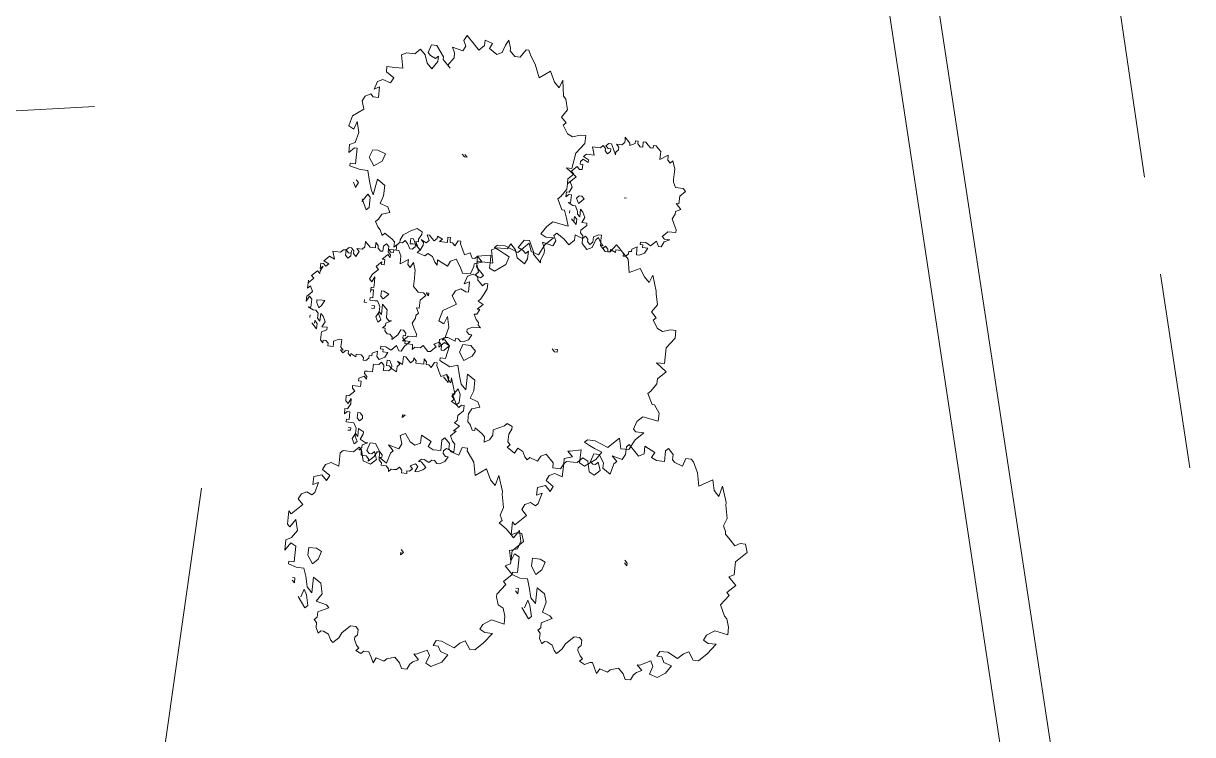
# Model space of a CAD drawing. Header units: metres. Extents: x -977055 to 805873, y -1033982 to 242021.
# Drawn here: x 2703.89 to 2727.54, y 1058.74 to 1073.12 of the extents above; entities that cross this region are included whole.
import ezdxf

# ---------------------------------------------------------------- set-up
doc = ezdxf.new("R2010")
doc.units = ezdxf.units.M
for name, color, linetype in [('PDF_acera', 7, 'Continuous'), ('PDF_linea de centro', 7, 'Continuous'), ('PDF_PLANTAS', 7, 'Continuous')]:
    doc.layers.add(name, color=color, linetype=linetype)

# ---------------------------------------------------------------- blocks, each defined once
blk = doc.blocks.new('CALLE')
at = {"layer": 'PDF_acera', "lineweight": 9}
for points in [[(35.646912, -218.961792), (29.00016, -177.853536), (-1.608768, -95.552352), (-8.763552, -56.0952), (-56.814912, -55.206144), (-58.084992, -53.851392), (-56.222208, 0.592704)], [(-63.758016, -221.163264), (-63.71568, -219.469824), (-62.360928, -218.199744), (29.719872, -221.332608)], [(-61.683552, -257.910912), (38.822112, -231.450912)], [(-61.429536, -258.757632), (39.033792, -232.21296)]]:
    blk.add_lwpolyline(points, dxfattribs=at)
at = {"layer": 'PDF_linea de centro', "lineweight": 9}
for points in [[(42.97104, -235.134144), (42.420672, -234.9648), (41.531616, -234.837792), (40.64256, -234.837792), (39.753504, -235.007136), (36.324288, -235.896192)], [(31.752, -237.123936), (34.800192, -236.319552)]]:
    blk.add_lwpolyline(points, dxfattribs=at)
at = {"layer": 'PDF_PLANTAS', "lineweight": 9}
for points in [[(33.911136, -223.915104), (33.953472, -223.872768), (33.911136, -223.830432), (33.826464, -223.830432), (33.826464, -223.788096), (33.8688, -223.74576), (33.911136, -223.74576), (33.953472, -223.703424), (33.8688, -223.703424), (33.8688, -223.618752), (33.953472, -223.53408), (33.911136, -223.53408), (33.8688, -223.53408), (33.826464, -223.491744), (33.826464, -223.407072), (33.784128, -223.449408), (33.699456, -223.407072), (33.741792, -223.364736), (33.784128, -223.364736), (33.826464, -223.3224), (33.826464, -223.280064), (33.784128, -223.237728), (33.741792, -223.280064), (33.741792, -223.3224), (33.784128, -223.3224), (33.699456, -223.3224), (33.65712, -223.280064), (33.699456, -223.237728), (33.784128, -223.237728), (33.784128, -223.195392), (33.741792, -223.153056), (33.741792, -223.068384), (33.741792, -223.026048), (33.614784, -223.068384), (33.65712, -222.983712), (33.614784, -222.941376), (33.572448, -222.89904), (33.530112, -222.983712), (33.487776, -222.941376), (33.530112, -222.89904), (33.530112, -222.856704), (33.44544, -222.856704), (33.487776, -222.89904), (33.403104, -222.856704), (33.360768, -222.856704), (33.403104, -222.814368), (33.360768, -222.772032), (33.318432, -222.729696), (33.276096, -222.772032), (33.191424, -222.68736), (33.23376, -222.68736), (33.106752, -222.68736), (33.149088, -222.729696), (33.064416, -222.772032), (33.02208, -222.729696), (32.979744, -222.68736), (32.895072, -222.68736), (32.979744, -222.729696), (32.937408, -222.772032), (32.8104, -222.772032), (32.8104, -222.729696), (32.768064, -222.814368), (32.768064, -222.856704), (32.725728, -222.89904), (32.641056, -222.89904), (32.59872, -222.941376), (32.725728, -222.941376), (32.683392, -222.983712), (32.59872, -223.026048), (32.514048, -222.983712), (32.514048, -223.068384), (32.471712, -223.068384), (32.429376, -222.983712), (32.38704, -222.983712), (32.344704, -222.983712), (32.302368, -222.983712), (32.260032, -223.026048), (32.302368, -223.026048), (32.302368, -223.068384), (32.260032, -223.11072), (32.217696, -223.11072), (32.217696, -223.153056), (32.217696, -223.195392), (32.260032, -223.195392), (32.302368, -223.195392), (32.344704, -223.280064), (32.344704, -223.3224), (32.302368, -223.3224), (32.260032, -223.3224), (32.217696, -223.3224), (32.17536, -223.364736), (32.17536, -223.3224), (32.133024, -223.364736), (32.17536, -223.407072), (32.17536, -223.449408), (32.133024, -223.449408), (32.090688, -223.491744), (32.133024, -223.491744), (32.090688, -223.576416), (32.133024, -223.576416), (32.133024, -223.661088), (32.090688, -223.703424), (32.048352, -223.703424), (32.048352, -223.74576), (32.090688, -223.788096), (32.133024, -223.788096), (32.133024, -223.830432), (32.17536, -223.830432), (32.217696, -223.915104), (32.17536, -223.915104), (32.133024, -223.915104), (32.090688, -223.95744), (32.133024, -224.042112), (32.217696, -224.084448), (32.217696, -223.999776), (32.260032, -223.999776), (32.260032, -223.95744), (32.302368, -223.95744), (32.302368, -224.042112), (32.260032, -224.126784), (32.302368, -224.16912), (32.344704, -224.211456), (32.260032, -224.253792), (32.260032, -224.296128), (32.344704, -224.338464), (32.429376, -224.423136), (32.429376, -224.338464), (32.429376, -224.296128), (32.471712, -224.338464), (32.514048, -224.3808), (32.514048, -224.507808), (32.556384, -224.507808), (32.641056, -224.465472), (32.725728, -224.423136), (32.8104, -224.465472), (32.852736, -224.465472), (32.895072, -224.507808), (32.979744, -224.465472), (32.979744, -224.507808), (33.106752, -224.507808), (33.191424, -224.59248), (33.23376, -224.550144), (33.23376, -224.507808), (33.23376, -224.465472), (33.276096, -224.423136), (33.318432, -224.3808), (33.360768, -224.3808), (33.44544, -224.3808), (33.530112, -224.3808), (33.572448, -224.3808), (33.699456, -224.338464), (33.614784, -224.296128), (33.65712, -224.253792), (33.741792, -224.253792), (33.65712, -224.126784), (33.784128, -224.126784), (33.8688, -224.084448), (33.8688, -224.042112), (33.8688, -223.999776), (33.826464, -223.999776), (33.826464, -223.95744), (33.8688, -223.915104)], [(30.862944, -225.22752), (30.947616, -225.142848), (30.90528, -225.100512), (30.735936, -225.100512), (30.735936, -224.973504), (30.778272, -224.888832), (30.862944, -224.931168), (30.947616, -224.761824), (30.820608, -224.761824), (30.778272, -224.677152), (30.820608, -224.59248), (30.947616, -224.507808), (30.90528, -224.423136), (30.778272, -224.465472), (30.6936, -224.423136), (30.735936, -224.253792), (30.651264, -224.338464), (30.608928, -224.296128), (30.439584, -224.253792), (30.524256, -224.126784), (30.608928, -224.126784), (30.735936, -224.042112), (30.735936, -223.95744), (30.608928, -223.915104), (30.566592, -223.95744), (30.566592, -223.999776), (30.608928, -224.042112), (30.48192, -224.084448), (30.397248, -223.999776), (30.439584, -223.872768), (30.608928, -223.830432), (30.651264, -223.788096), (30.566592, -223.703424), (30.566592, -223.53408), (30.524256, -223.491744), (30.312576, -223.491744), (30.354912, -223.364736), (30.312576, -223.280064), (30.227904, -223.237728), (30.143232, -223.364736), (30.05856, -223.3224), (30.143232, -223.237728), (30.100896, -223.11072), (29.973888, -223.11072), (30.016224, -223.195392), (29.84688, -223.153056), (29.804544, -223.11072), (29.84688, -223.026048), (29.804544, -222.941376), (29.719872, -222.89904), (29.6352, -222.983712), (29.465856, -222.814368), (29.508192, -222.772032), (29.296512, -222.772032), (29.254176, -222.814368), (29.381184, -222.89904), (29.21184, -222.941376), (29.084832, -222.856704), (29.042496, -222.772032), (28.873152, -222.772032), (29.00016, -222.856704), (28.957824, -222.941376), (28.703808, -222.941376), (28.703808, -222.856704), (28.661472, -222.856704), (28.619136, -222.983712), (28.619136, -223.11072), (28.492128, -223.153056), (28.322784, -223.195392), (28.238112, -223.280064), (28.492128, -223.280064), (28.407456, -223.407072), (28.238112, -223.449408), (28.111104, -223.364736), (28.068768, -223.53408), (28.026432, -223.576416), (27.94176, -223.407072), (27.857088, -223.407072), (27.814752, -223.364736), (27.772416, -223.407072), (27.687744, -223.407072), (27.603072, -223.449408), (27.645408, -223.491744), (27.645408, -223.53408), (27.603072, -223.618752), (27.5184, -223.661088), (27.476064, -223.703424), (27.5184, -223.74576), (27.560736, -223.788096), (27.645408, -223.830432), (27.772416, -223.95744), (27.772416, -224.042112), (27.73008, -224.084448), (27.687744, -224.084448), (27.645408, -224.084448), (27.603072, -224.042112), (27.560736, -224.042112), (27.476064, -224.084448), (27.433728, -224.126784), (27.391392, -224.084448), (27.349056, -224.16912), (27.391392, -224.211456), (27.391392, -224.296128), (27.30672, -224.338464), (27.222048, -224.3808), (27.30672, -224.423136), (27.264384, -224.550144), (27.30672, -224.59248), (27.349056, -224.719488), (27.264384, -224.80416), (27.179712, -224.846496), (27.179712, -224.931168), (27.264384, -224.973504), (27.30672, -225.01584), (27.349056, -225.100512), (27.433728, -225.01584), (27.433728, -225.058176), (27.5184, -225.22752), (27.433728, -225.269856), (27.30672, -225.22752), (27.264384, -225.312192), (27.349056, -225.481536), (27.476064, -225.566208), (27.5184, -225.4392), (27.603072, -225.396864), (27.603072, -225.312192), (27.687744, -225.354528), (27.687744, -225.4392), (27.603072, -225.65088), (27.687744, -225.735552), (27.73008, -225.820224), (27.603072, -225.904896), (27.603072, -225.989568), (27.73008, -226.116576), (27.899424, -226.243584), (27.899424, -226.116576), (27.94176, -226.031904), (28.026432, -226.07424), (28.111104, -226.201248), (28.068768, -226.412928), (28.195776, -226.412928), (28.322784, -226.370592), (28.36512, -226.28592), (28.492128, -226.243584), (28.534464, -226.243584), (28.703808, -226.370592), (28.746144, -226.328256), (28.873152, -226.455264), (29.00016, -226.328256), (29.042496, -226.412928), (29.254176, -226.412928), (29.42352, -226.582272), (29.550528, -226.539936), (29.550528, -226.455264), (29.508192, -226.370592), (29.592864, -226.28592), (29.677536, -226.158912), (29.719872, -226.201248), (29.804544, -226.158912), (29.931552, -226.201248), (30.143232, -226.158912), (30.185568, -226.158912), (30.439584, -226.07424), (30.27024, -226.031904), (30.354912, -225.947232), (30.524256, -225.86256), (30.397248, -225.693216), (30.608928, -225.65088), (30.778272, -225.523872), (30.820608, -225.523872), (30.820608, -225.4392), (30.6936, -225.396864), (30.735936, -225.269856), (30.778272, -225.22752)], [(32.937408, -222.856704), (32.895072, -222.856704), (32.8104, -222.89904), (32.852736, -222.941376), (32.937408, -222.983712), (32.937408, -222.941376)], [(37.298016, -225.523872), (37.425024, -225.481536), (37.340352, -225.4392), (37.213344, -225.396864), (37.171008, -225.312192), (37.25568, -225.185184), (37.340352, -225.22752), (37.382688, -225.100512), (37.298016, -225.100512), (37.213344, -225.01584), (37.298016, -224.931168), (37.425024, -224.80416), (37.340352, -224.761824), (37.25568, -224.80416), (37.171008, -224.761824), (37.213344, -224.59248), (37.128672, -224.634816), (37.044, -224.634816), (36.916992, -224.550144), (36.874656, -224.59248), (37.001664, -224.465472), (37.044, -224.465472), (37.213344, -224.338464), (37.213344, -224.253792), (37.086336, -224.211456), (37.044, -224.253792), (37.001664, -224.338464), (37.044, -224.3808), (36.959328, -224.3808), (36.83232, -224.296128), (36.916992, -224.211456), (37.044, -224.16912), (37.128672, -224.084448), (37.044, -223.999776), (37.044, -223.872768), (37.001664, -223.788096), (36.789984, -223.830432), (36.789984, -223.703424), (36.789984, -223.576416), (36.705312, -223.576416), (36.62064, -223.703424), (36.535968, -223.661088), (36.578304, -223.53408), (36.535968, -223.449408), (36.40896, -223.407072), (36.451296, -223.491744), (36.281952, -223.491744), (36.281952, -223.407072), (36.324288, -223.364736), (36.281952, -223.280064), (36.19728, -223.237728), (36.070272, -223.280064), (35.943264, -223.11072), (35.77392, -223.068384), (35.731584, -223.153056), (35.858592, -223.195392), (35.689248, -223.237728), (35.519904, -223.195392), (35.477568, -223.11072), (35.35056, -223.11072), (35.435232, -223.195392), (35.435232, -223.237728), (35.181216, -223.237728), (35.181216, -223.153056), (35.13888, -223.153056), (35.096544, -223.3224), (35.096544, -223.449408), (34.9272, -223.491744), (34.800192, -223.53408), (34.71552, -223.576416), (34.969536, -223.618752), (34.884864, -223.74576), (34.71552, -223.74576), (34.588512, -223.703424), (34.546176, -223.830432), (34.461504, -223.872768), (34.419168, -223.74576), (34.334496, -223.703424), (34.29216, -223.661088), (34.207488, -223.703424), (34.165152, -223.74576), (34.08048, -223.788096), (34.122816, -223.830432), (34.038144, -223.95744), (33.995808, -223.999776), (33.911136, -223.999776), (33.995808, -224.084448), (34.038144, -224.084448), (34.122816, -224.126784), (34.207488, -224.253792), (34.249824, -224.338464), (34.207488, -224.423136), (34.165152, -224.423136), (34.08048, -224.3808), (34.038144, -224.3808), (34.038144, -224.338464), (33.953472, -224.3808), (33.911136, -224.423136), (33.8688, -224.3808), (33.826464, -224.507808), (33.8688, -224.550144), (33.826464, -224.634816), (33.741792, -224.677152), (33.699456, -224.719488), (33.784128, -224.719488), (33.699456, -224.888832), (33.784128, -224.931168), (33.826464, -225.01584), (33.699456, -225.100512), (33.614784, -225.142848), (33.614784, -225.269856), (33.741792, -225.312192), (33.784128, -225.312192), (33.826464, -225.4392), (33.911136, -225.354528), (33.953472, -225.566208), (33.8688, -225.566208), (33.741792, -225.566208), (33.699456, -225.65088), (33.826464, -225.820224), (33.953472, -225.86256), (33.995808, -225.777888), (34.038144, -225.693216), (34.08048, -225.608544), (34.122816, -225.65088), (34.122816, -225.777888), (34.038144, -225.989568), (34.122816, -226.07424), (34.207488, -226.158912), (34.08048, -226.201248), (34.038144, -226.328256), (34.207488, -226.412928), (34.334496, -226.539936), (34.334496, -226.412928), (34.376832, -226.328256), (34.50384, -226.412928), (34.588512, -226.4976), (34.546176, -226.751616), (34.673184, -226.70928), (34.800192, -226.666944), (34.800192, -226.624608), (34.969536, -226.539936), (35.011872, -226.582272), (35.13888, -226.666944), (35.223552, -226.666944), (35.35056, -226.793952), (35.477568, -226.624608), (35.477568, -226.70928), (35.731584, -226.751616), (35.900928, -226.878624), (36.027936, -226.878624), (36.027936, -226.793952), (35.9856, -226.666944), (36.027936, -226.582272), (36.154944, -226.4976), (36.19728, -226.539936), (36.281952, -226.455264), (36.40896, -226.539936), (36.578304, -226.4976), (36.62064, -226.455264), (36.874656, -226.412928), (36.747648, -226.370592), (36.83232, -226.28592), (37.001664, -226.201248), (36.874656, -226.031904), (37.086336, -225.947232), (37.213344, -225.86256), (37.298016, -225.820224), (37.298016, -225.777888), (37.171008, -225.693216), (37.171008, -225.608544), (37.25568, -225.523872)], [(28.957824, -223.153056), (28.830816, -223.153056), (28.703808, -223.237728), (28.78848, -223.3224), (28.915488, -223.364736), (28.957824, -223.280064)], [(32.133024, -224.719488), (32.17536, -224.677152), (32.090688, -224.677152), (32.090688, -224.59248), (32.090688, -224.550144), (32.133024, -224.550144), (32.17536, -224.507808), (32.133024, -224.507808), (32.090688, -224.465472), (32.133024, -224.423136), (32.17536, -224.3808), (32.17536, -224.338464), (32.090688, -224.338464), (32.048352, -224.338464), (32.090688, -224.253792), (32.048352, -224.296128), (32.006016, -224.253792), (31.921344, -224.253792), (31.96368, -224.16912), (32.006016, -224.16912), (32.090688, -224.126784), (32.090688, -224.084448), (32.006016, -224.084448), (32.006016, -224.126784), (31.96368, -224.16912), (31.921344, -224.126784), (31.921344, -224.042112), (32.006016, -224.042112), (32.048352, -223.999776), (32.006016, -223.95744), (32.006016, -223.872768), (31.96368, -223.872768), (31.879008, -223.872768), (31.879008, -223.788096), (31.879008, -223.74576), (31.836672, -223.74576), (31.794336, -223.788096), (31.752, -223.788096), (31.794336, -223.74576), (31.752, -223.661088), (31.709664, -223.661088), (31.709664, -223.703424), (31.624992, -223.703424), (31.624992, -223.661088), (31.624992, -223.618752), (31.624992, -223.576416), (31.582656, -223.576416), (31.54032, -223.618752), (31.455648, -223.53408), (31.455648, -223.491744), (31.370976, -223.491744), (31.32864, -223.53408), (31.413312, -223.576416), (31.32864, -223.576416), (31.243968, -223.53408), (31.243968, -223.491744), (31.159296, -223.491744), (31.201632, -223.53408), (31.201632, -223.576416), (31.074624, -223.576416), (31.074624, -223.53408), (31.032288, -223.53408), (31.032288, -223.618752), (31.032288, -223.661088), (30.947616, -223.703424), (30.862944, -223.703424), (30.820608, -223.74576), (30.947616, -223.74576), (30.90528, -223.830432), (30.862944, -223.830432), (30.778272, -223.788096), (30.735936, -223.872768), (30.735936, -223.915104), (30.6936, -223.830432), (30.651264, -223.830432), (30.608928, -223.788096), (30.608928, -223.830432), (30.566592, -223.830432), (30.524256, -223.830432), (30.524256, -223.872768), (30.524256, -223.915104), (30.48192, -223.95744), (30.439584, -223.95744), (30.48192, -223.999776), (30.524256, -224.042112), (30.608928, -224.084448), (30.608928, -224.126784), (30.566592, -224.16912), (30.524256, -224.16912), (30.524256, -224.126784), (30.48192, -224.126784), (30.439584, -224.16912), (30.397248, -224.16912), (30.397248, -224.211456), (30.397248, -224.253792), (30.354912, -224.296128), (30.312576, -224.296128), (30.354912, -224.338464), (30.354912, -224.3808), (30.354912, -224.423136), (30.397248, -224.465472), (30.354912, -224.507808), (30.312576, -224.507808), (30.312576, -224.59248), (30.354912, -224.59248), (30.354912, -224.634816), (30.397248, -224.677152), (30.439584, -224.634816), (30.48192, -224.719488), (30.439584, -224.761824), (30.354912, -224.719488), (30.354912, -224.761824), (30.397248, -224.846496), (30.439584, -224.888832), (30.48192, -224.846496), (30.524256, -224.80416), (30.524256, -224.761824), (30.566592, -224.80416), (30.566592, -224.846496), (30.524256, -224.931168), (30.566592, -224.973504), (30.566592, -225.01584), (30.524256, -225.058176), (30.524256, -225.100512), (30.566592, -225.185184), (30.651264, -225.22752), (30.651264, -225.185184), (30.6936, -225.142848), (30.735936, -225.142848), (30.778272, -225.185184), (30.735936, -225.312192), (30.820608, -225.312192), (30.862944, -225.312192), (30.90528, -225.269856), (30.989952, -225.22752), (31.074624, -225.312192), (31.074624, -225.269856), (31.159296, -225.354528), (31.201632, -225.269856), (31.243968, -225.312192), (31.32864, -225.312192), (31.413312, -225.396864), (31.497984, -225.396864), (31.497984, -225.354528), (31.455648, -225.312192), (31.497984, -225.269856), (31.54032, -225.185184), (31.582656, -225.22752), (31.624992, -225.185184), (31.667328, -225.22752), (31.794336, -225.185184), (31.921344, -225.142848), (31.836672, -225.142848), (31.879008, -225.100512), (31.96368, -225.058176), (31.921344, -224.973504), (32.006016, -224.931168), (32.090688, -224.888832), (32.133024, -224.888832), (32.133024, -224.846496), (32.048352, -224.80416), (32.090688, -224.761824), (32.090688, -224.719488)], [(35.435232, -223.491744), (35.308224, -223.449408), (35.181216, -223.53408), (35.265888, -223.661088), (35.392896, -223.703424), (35.435232, -223.576416)], [(30.778272, -223.661088), (30.6936, -223.703424), (30.735936, -223.74576), (30.820608, -223.703424), (30.862944, -223.703424)], [(34.122816, -224.888832), (34.165152, -224.888832), (34.165152, -224.846496), (34.08048, -224.846496), (34.08048, -224.761824), (34.08048, -224.719488), (34.122816, -224.761824), (34.165152, -224.677152), (34.122816, -224.677152), (34.08048, -224.634816), (34.122816, -224.59248), (34.165152, -224.550144), (34.165152, -224.507808), (34.08048, -224.550144), (34.038144, -224.507808), (34.08048, -224.423136), (34.038144, -224.465472), (33.995808, -224.465472), (33.911136, -224.423136), (33.953472, -224.3808), (33.995808, -224.338464), (34.08048, -224.296128), (34.08048, -224.253792), (33.995808, -224.253792), (33.995808, -224.296128), (33.995808, -224.338464), (33.953472, -224.338464), (33.911136, -224.296128), (33.911136, -224.253792), (33.995808, -224.211456), (34.038144, -224.16912), (33.995808, -224.126784), (33.995808, -224.084448), (33.953472, -224.042112), (33.8688, -224.042112), (33.8688, -223.999776), (33.8688, -223.915104), (33.826464, -223.915104), (33.784128, -223.95744), (33.741792, -223.95744), (33.784128, -223.915104), (33.741792, -223.872768), (33.699456, -223.830432), (33.699456, -223.872768), (33.614784, -223.872768), (33.614784, -223.830432), (33.65712, -223.830432), (33.614784, -223.788096), (33.572448, -223.74576), (33.530112, -223.788096), (33.44544, -223.703424), (33.360768, -223.661088), (33.318432, -223.703424), (33.403104, -223.74576), (33.318432, -223.74576), (33.23376, -223.74576), (33.23376, -223.703424), (33.149088, -223.703424), (33.191424, -223.703424), (33.191424, -223.74576), (33.064416, -223.74576), (33.064416, -223.703424), (33.02208, -223.703424), (33.02208, -223.788096), (33.02208, -223.830432), (32.937408, -223.872768), (32.852736, -223.872768), (32.8104, -223.915104), (32.979744, -223.915104), (32.895072, -223.999776), (32.852736, -223.999776), (32.768064, -223.999776), (32.725728, -224.042112), (32.725728, -224.084448), (32.683392, -223.999776), (32.641056, -223.999776), (32.59872, -223.95744), (32.59872, -223.999776), (32.556384, -223.999776), (32.514048, -224.042112), (32.514048, -224.084448), (32.471712, -224.126784), (32.429376, -224.126784), (32.471712, -224.16912), (32.514048, -224.211456), (32.59872, -224.253792), (32.59872, -224.296128), (32.556384, -224.338464), (32.514048, -224.338464), (32.514048, -224.296128), (32.471712, -224.296128), (32.429376, -224.338464), (32.38704, -224.338464), (32.38704, -224.3808), (32.38704, -224.423136), (32.38704, -224.465472), (32.344704, -224.465472), (32.302368, -224.465472), (32.344704, -224.507808), (32.344704, -224.550144), (32.344704, -224.59248), (32.38704, -224.634816), (32.344704, -224.677152), (32.302368, -224.719488), (32.302368, -224.761824), (32.344704, -224.80416), (32.38704, -224.846496), (32.429376, -224.80416), (32.471712, -224.888832), (32.429376, -224.931168), (32.344704, -224.931168), (32.344704, -224.973504), (32.38704, -225.01584), (32.429376, -225.058176), (32.471712, -225.01584), (32.514048, -224.973504), (32.514048, -224.931168), (32.556384, -224.973504), (32.556384, -225.01584), (32.514048, -225.142848), (32.556384, -225.142848), (32.556384, -225.185184), (32.514048, -225.22752), (32.514048, -225.269856), (32.556384, -225.354528), (32.641056, -225.396864), (32.641056, -225.354528), (32.683392, -225.312192), (32.725728, -225.312192), (32.768064, -225.396864), (32.768064, -225.523872), (32.8104, -225.481536), (32.852736, -225.481536), (32.895072, -225.4392), (32.979744, -225.396864), (32.979744, -225.4392), (33.064416, -225.481536), (33.064416, -225.4392), (33.149088, -225.523872), (33.191424, -225.4392), (33.23376, -225.481536), (33.318432, -225.523872), (33.403104, -225.566208), (33.487776, -225.566208), (33.487776, -225.523872), (33.44544, -225.481536), (33.487776, -225.4392), (33.530112, -225.396864), (33.572448, -225.396864), (33.614784, -225.354528), (33.65712, -225.396864), (33.784128, -225.354528), (33.911136, -225.354528), (33.8688, -225.312192), (33.8688, -225.269856), (33.953472, -225.22752), (33.911136, -225.142848), (33.995808, -225.100512), (34.08048, -225.058176), (34.122816, -225.058176), (34.122816, -225.01584), (34.038144, -224.973504), (34.08048, -224.931168), (34.08048, -224.888832)], [(31.201632, -223.703424), (31.11696, -223.703424), (31.074624, -223.74576), (31.11696, -223.788096), (31.159296, -223.788096), (31.201632, -223.74576)], [(32.768064, -223.830432), (32.683392, -223.872768), (32.725728, -223.915104), (32.8104, -223.872768), (32.852736, -223.872768)], [(33.191424, -223.872768), (33.106752, -223.872768), (33.064416, -223.915104), (33.106752, -223.95744), (33.149088, -223.999776), (33.191424, -223.915104)], [(31.243968, -224.423136), (31.201632, -224.423136), (31.243968, -224.465472)], [(33.23376, -224.59248), (33.191424, -224.634816), (33.23376, -224.634816)], [(34.334496, -227.301984), (34.419168, -227.259648), (34.376832, -227.217312), (34.249824, -227.174976), (34.207488, -227.090304), (34.29216, -227.005632), (34.376832, -227.005632), (34.419168, -226.878624), (34.334496, -226.878624), (34.249824, -226.793952), (34.334496, -226.70928), (34.419168, -226.582272), (34.376832, -226.539936), (34.29216, -226.582272), (34.207488, -226.539936), (34.249824, -226.370592), (34.122816, -226.412928), (34.08048, -226.412928), (33.953472, -226.370592), (33.911136, -226.370592), (34.038144, -226.243584), (34.08048, -226.243584), (34.249824, -226.158912), (34.249824, -226.07424), (34.122816, -225.989568), (34.08048, -226.07424), (34.038144, -226.116576), (34.08048, -226.158912), (33.953472, -226.158912), (33.8688, -226.116576), (33.953472, -225.989568), (34.08048, -225.947232), (34.165152, -225.86256), (34.08048, -225.820224), (34.08048, -225.65088), (34.038144, -225.566208), (33.826464, -225.608544), (33.826464, -225.481536), (33.826464, -225.354528), (33.741792, -225.354528), (33.614784, -225.481536), (33.572448, -225.4392), (33.614784, -225.312192), (33.572448, -225.22752), (33.44544, -225.185184), (33.487776, -225.269856), (33.318432, -225.269856), (33.318432, -225.22752), (33.360768, -225.142848), (33.318432, -225.058176), (33.23376, -225.01584), (33.106752, -225.100512), (32.979744, -224.888832), (32.8104, -224.846496), (32.768064, -224.931168), (32.895072, -224.973504), (32.725728, -225.01584), (32.556384, -224.973504), (32.514048, -224.888832), (32.38704, -224.888832), (32.471712, -224.973504), (32.429376, -225.058176), (32.217696, -225.01584), (32.217696, -224.931168), (32.17536, -224.931168), (32.090688, -225.100512), (32.133024, -225.22752), (31.96368, -225.269856), (31.836672, -225.312192), (31.752, -225.396864), (32.006016, -225.396864), (31.921344, -225.523872), (31.752, -225.523872), (31.624992, -225.481536), (31.582656, -225.608544), (31.497984, -225.65088), (31.455648, -225.523872), (31.370976, -225.481536), (31.32864, -225.481536), (31.243968, -225.481536), (31.201632, -225.523872), (31.11696, -225.566208), (31.11696, -225.608544), (31.159296, -225.608544), (31.074624, -225.735552), (31.032288, -225.777888), (30.947616, -225.777888), (30.989952, -225.86256), (31.074624, -225.904896), (31.159296, -225.904896), (31.243968, -226.07424), (31.286304, -226.116576), (31.243968, -226.201248), (31.201632, -226.201248), (31.11696, -226.158912), (31.074624, -226.158912), (31.032288, -226.158912), (30.989952, -226.158912), (30.947616, -226.201248), (30.90528, -226.158912), (30.820608, -226.28592), (30.90528, -226.328256), (30.862944, -226.412928), (30.778272, -226.455264), (30.735936, -226.4976), (30.778272, -226.539936), (30.735936, -226.666944), (30.820608, -226.70928), (30.862944, -226.793952), (30.735936, -226.92096), (30.651264, -226.92096), (30.651264, -227.047968), (30.735936, -227.090304), (30.820608, -227.090304), (30.862944, -227.217312), (30.947616, -227.13264), (30.947616, -227.174976), (30.989952, -227.34432), (30.90528, -227.34432), (30.778272, -227.34432), (30.735936, -227.428992), (30.862944, -227.598336), (30.989952, -227.683008), (31.032288, -227.556), (31.074624, -227.471328), (31.11696, -227.386656), (31.159296, -227.428992), (31.159296, -227.556), (31.074624, -227.76768), (31.159296, -227.852352), (31.243968, -227.937024), (31.074624, -227.97936), (31.074624, -228.106368), (31.243968, -228.19104), (31.370976, -228.318048), (31.370976, -228.19104), (31.413312, -228.148704), (31.54032, -228.19104), (31.624992, -228.275712), (31.582656, -228.529728), (31.709664, -228.529728), (31.836672, -228.445056), (31.836672, -228.40272), (32.006016, -228.318048), (32.048352, -228.360384), (32.17536, -228.445056), (32.260032, -228.445056), (32.38704, -228.572064), (32.514048, -228.40272), (32.514048, -228.529728), (32.768064, -228.529728), (32.937408, -228.656736), (33.064416, -228.656736), (33.064416, -228.572064), (33.02208, -228.445056), (33.064416, -228.360384), (33.191424, -228.275712), (33.23376, -228.318048), (33.318432, -228.233376), (33.44544, -228.318048), (33.614784, -228.275712), (33.65712, -228.275712), (33.911136, -228.19104), (33.784128, -228.148704), (33.8688, -228.064032), (33.995808, -227.97936), (33.911136, -227.810016), (34.122816, -227.76768), (34.249824, -227.640672), (34.29216, -227.598336), (34.334496, -227.556), (34.207488, -227.471328), (34.207488, -227.386656), (34.29216, -227.301984)], [(32.471712, -225.269856), (32.344704, -225.22752), (32.217696, -225.312192), (32.302368, -225.4392), (32.38704, -225.481536), (32.471712, -225.396864)], [(31.074624, -228.82608), (31.159296, -228.741408), (31.11696, -228.699072), (30.947616, -228.699072), (30.947616, -228.572064), (30.989952, -228.487392), (31.074624, -228.529728), (31.159296, -228.360384), (31.032288, -228.360384), (30.989952, -228.275712), (31.032288, -228.233376), (31.159296, -228.106368), (31.11696, -228.064032), (30.989952, -228.064032), (30.90528, -228.021696), (30.947616, -227.852352), (30.862944, -227.937024), (30.820608, -227.894688), (30.651264, -227.852352), (30.735936, -227.725344), (30.820608, -227.725344), (30.947616, -227.640672), (30.947616, -227.556), (30.820608, -227.513664), (30.778272, -227.556), (30.778272, -227.598336), (30.820608, -227.640672), (30.6936, -227.683008), (30.608928, -227.598336), (30.651264, -227.513664), (30.820608, -227.471328), (30.862944, -227.386656), (30.778272, -227.301984), (30.778272, -227.13264), (30.735936, -227.090304), (30.524256, -227.090304), (30.566592, -226.963296), (30.524256, -226.878624), (30.439584, -226.836288), (30.354912, -226.963296), (30.27024, -226.92096), (30.354912, -226.836288), (30.312576, -226.70928), (30.185568, -226.70928), (30.227904, -226.793952), (30.05856, -226.751616), (30.016224, -226.70928), (30.05856, -226.624608), (30.016224, -226.539936), (29.931552, -226.4976), (29.84688, -226.582272), (29.677536, -226.412928), (29.719872, -226.370592), (29.508192, -226.370592), (29.465856, -226.412928), (29.592864, -226.4976), (29.42352, -226.539936), (29.296512, -226.4976), (29.254176, -226.370592), (29.084832, -226.412928), (29.21184, -226.455264), (29.169504, -226.539936), (28.915488, -226.539936), (28.915488, -226.455264), (28.873152, -226.455264), (28.830816, -226.582272), (28.830816, -226.70928), (28.703808, -226.751616), (28.534464, -226.793952), (28.449792, -226.878624), (28.703808, -226.878624), (28.619136, -227.005632), (28.492128, -227.047968), (28.322784, -227.005632), (28.280448, -227.13264), (28.238112, -227.174976), (28.15344, -227.005632), (28.068768, -227.005632), (28.026432, -226.963296), (27.984096, -227.005632), (27.899424, -227.005632), (27.814752, -227.047968), (27.857088, -227.090304), (27.857088, -227.13264), (27.814752, -227.217312), (27.73008, -227.259648), (27.687744, -227.301984), (27.73008, -227.34432), (27.772416, -227.386656), (27.857088, -227.428992), (27.984096, -227.556), (27.984096, -227.640672), (27.94176, -227.683008), (27.899424, -227.683008), (27.857088, -227.683008), (27.814752, -227.640672), (27.772416, -227.640672), (27.687744, -227.683008), (27.645408, -227.725344), (27.603072, -227.683008), (27.560736, -227.76768), (27.603072, -227.852352), (27.603072, -227.894688), (27.5184, -227.937024), (27.433728, -227.97936), (27.5184, -228.021696), (27.476064, -228.148704), (27.5184, -228.19104), (27.560736, -228.318048), (27.476064, -228.40272), (27.391392, -228.445056), (27.391392, -228.529728), (27.476064, -228.572064), (27.5184, -228.6144), (27.560736, -228.699072), (27.645408, -228.6144), (27.645408, -228.656736), (27.73008, -228.82608), (27.645408, -228.868416), (27.5184, -228.82608), (27.476064, -228.953088), (27.560736, -229.080096), (27.687744, -229.164768), (27.73008, -229.03776), (27.814752, -228.995424), (27.814752, -228.910752), (27.899424, -228.953088), (27.899424, -229.080096), (27.814752, -229.24944), (27.899424, -229.334112), (27.94176, -229.418784), (27.814752, -229.503456), (27.814752, -229.588128), (27.94176, -229.715136), (28.111104, -229.842144), (28.111104, -229.715136), (28.15344, -229.630464), (28.238112, -229.6728), (28.322784, -229.799808), (28.280448, -230.011488), (28.407456, -230.011488), (28.534464, -229.969152), (28.5768, -229.926816), (28.746144, -229.842144), (28.915488, -229.969152), (28.957824, -229.926816), (29.084832, -230.053824), (29.21184, -229.926816), (29.254176, -230.011488), (29.465856, -230.011488), (29.6352, -230.180832), (29.762208, -230.138496), (29.762208, -230.053824), (29.719872, -229.969152), (29.804544, -229.88448), (29.889216, -229.799808), (29.931552, -229.799808), (30.016224, -229.757472), (30.143232, -229.799808), (30.354912, -229.757472), (30.397248, -229.757472), (30.651264, -229.6728), (30.48192, -229.630464), (30.566592, -229.545792), (30.735936, -229.503456), (30.608928, -229.291776), (30.820608, -229.24944), (30.989952, -229.164768), (31.032288, -229.122432), (31.032288, -229.03776), (30.90528, -228.995424), (30.947616, -228.868416), (30.989952, -228.82608)], [(35.9856, -227.894688), (36.027936, -227.852352), (36.027936, -227.810016), (35.943264, -227.810016), (35.943264, -227.76768), (35.9856, -227.725344), (36.027936, -227.725344), (36.027936, -227.683008), (35.9856, -227.683008), (35.943264, -227.598336), (35.9856, -227.598336), (36.070272, -227.513664), (36.027936, -227.513664), (35.9856, -227.513664), (35.943264, -227.471328), (35.943264, -227.386656), (35.900928, -227.428992), (35.858592, -227.428992), (35.816256, -227.386656), (35.77392, -227.386656), (35.858592, -227.34432), (35.943264, -227.301984), (35.943264, -227.259648), (35.900928, -227.217312), (35.858592, -227.259648), (35.858592, -227.301984), (35.816256, -227.301984), (35.77392, -227.259648), (35.816256, -227.217312), (35.858592, -227.217312), (35.900928, -227.174976), (35.858592, -227.13264), (35.858592, -227.047968), (35.858592, -227.005632), (35.731584, -227.047968), (35.731584, -226.963296), (35.731584, -226.92096), (35.689248, -226.878624), (35.646912, -226.963296), (35.604576, -226.963296), (35.646912, -226.878624), (35.604576, -226.836288), (35.56224, -226.836288), (35.56224, -226.878624), (35.477568, -226.878624), (35.477568, -226.836288), (35.519904, -226.793952), (35.477568, -226.751616), (35.435232, -226.70928), (35.392896, -226.751616), (35.308224, -226.666944), (35.223552, -226.666944), (35.265888, -226.70928), (35.181216, -226.751616), (35.096544, -226.70928), (35.096544, -226.666944), (35.011872, -226.666944), (35.054208, -226.70928), (35.054208, -226.751616), (34.9272, -226.751616), (34.9272, -226.70928), (34.884864, -226.793952), (34.884864, -226.836288), (34.800192, -226.878624), (34.757856, -226.878624), (34.71552, -226.92096), (34.842528, -226.92096), (34.800192, -226.963296), (34.71552, -227.005632), (34.630848, -226.963296), (34.630848, -227.047968), (34.588512, -227.047968), (34.546176, -227.005632), (34.50384, -226.963296), (34.461504, -226.963296), (34.419168, -227.005632), (34.376832, -227.005632), (34.419168, -227.047968), (34.376832, -227.090304), (34.334496, -227.090304), (34.29216, -227.13264), (34.334496, -227.174976), (34.376832, -227.174976), (34.419168, -227.174976), (34.461504, -227.259648), (34.461504, -227.301984), (34.419168, -227.301984), (34.376832, -227.301984), (34.334496, -227.301984), (34.29216, -227.34432), (34.29216, -227.301984), (34.249824, -227.34432), (34.29216, -227.386656), (34.249824, -227.428992), (34.207488, -227.428992), (34.207488, -227.471328), (34.249824, -227.471328), (34.207488, -227.556), (34.249824, -227.556), (34.249824, -227.640672), (34.207488, -227.683008), (34.165152, -227.683008), (34.165152, -227.725344), (34.207488, -227.76768), (34.249824, -227.76768), (34.249824, -227.810016), (34.29216, -227.810016), (34.334496, -227.894688), (34.29216, -227.894688), (34.207488, -227.894688), (34.207488, -227.937024), (34.249824, -228.021696), (34.334496, -228.064032), (34.334496, -227.97936), (34.376832, -227.97936), (34.376832, -227.937024), (34.419168, -227.937024), (34.419168, -228.021696), (34.376832, -228.106368), (34.419168, -228.148704), (34.461504, -228.19104), (34.376832, -228.233376), (34.376832, -228.275712), (34.461504, -228.318048), (34.50384, -228.40272), (34.50384, -228.318048), (34.546176, -228.275712), (34.588512, -228.318048), (34.630848, -228.360384), (34.630848, -228.487392), (34.673184, -228.487392), (34.757856, -228.445056), (34.842528, -228.40272), (34.9272, -228.445056), (34.969536, -228.445056), (35.011872, -228.529728), (35.096544, -228.445056), (35.096544, -228.487392), (35.223552, -228.487392), (35.308224, -228.572064), (35.35056, -228.529728), (35.35056, -228.487392), (35.35056, -228.445056), (35.35056, -228.40272), (35.435232, -228.360384), (35.477568, -228.360384), (35.56224, -228.360384), (35.646912, -228.360384), (35.77392, -228.318048), (35.731584, -228.275712), (35.77392, -228.233376), (35.858592, -228.233376), (35.77392, -228.106368), (35.900928, -228.106368), (35.943264, -228.064032), (35.9856, -228.021696), (35.9856, -227.97936), (35.943264, -227.97936), (35.943264, -227.937024)], [(29.169504, -226.751616), (29.042496, -226.751616), (28.915488, -226.836288), (29.00016, -226.92096), (29.127168, -226.963296), (29.169504, -226.878624)], [(35.054208, -226.878624), (35.011872, -226.836288), (34.9272, -226.878624), (34.969536, -226.92096), (35.011872, -226.963296), (35.054208, -226.92096)]]:
    blk.add_lwpolyline(points, close=True, dxfattribs=at)
for points in [[(28.407456, -222.941376), (28.36512, -222.983712), (28.449792, -222.983712), (28.449792, -222.941376)], [(32.556384, -222.814368), (32.471712, -222.89904), (32.556384, -222.89904), (32.59872, -222.856704), (32.556384, -222.856704)], [(32.683392, -222.772032), (32.641056, -222.772032), (32.683392, -222.772032)], [(28.15344, -223.068384), (27.984096, -223.195392), (28.026432, -223.237728), (28.195776, -223.195392), (28.280448, -223.153056), (28.15344, -223.11072)], [(34.884864, -223.237728), (34.800192, -223.280064), (34.884864, -223.3224), (34.9272, -223.280064)], [(34.630848, -223.407072), (34.461504, -223.491744), (34.50384, -223.53408), (34.673184, -223.53408), (34.71552, -223.491744), (34.588512, -223.407072)], [(30.90528, -223.576416), (30.90528, -223.618752), (30.947616, -223.618752), (30.947616, -223.576416)], [(33.02208, -223.618752), (32.979744, -223.618752), (32.979744, -223.661088), (32.979744, -223.618752)], [(32.895072, -223.74576), (32.895072, -223.788096), (32.937408, -223.788096), (32.937408, -223.74576)], [(29.042496, -224.634816), (29.00016, -224.634816), (29.042496, -224.677152), (29.084832, -224.634816)], [(32.17536, -224.677152), (32.17536, -224.677152)], [(31.921344, -225.01584), (31.836672, -225.100512), (31.921344, -225.100512), (31.96368, -225.058176)], [(35.519904, -224.931168), (35.477568, -224.973504), (35.477568, -225.01584), (35.519904, -224.973504)], [(31.667328, -225.185184), (31.497984, -225.269856), (31.54032, -225.312192), (31.667328, -225.312192), (31.752, -225.269856), (31.624992, -225.185184)], [(28.36512, -226.666944), (28.195776, -226.793952), (28.238112, -226.836288), (28.407456, -226.793952), (28.492128, -226.751616), (28.36512, -226.70928)], [(28.619136, -226.539936), (28.5768, -226.582272), (28.661472, -226.582272), (28.661472, -226.539936)], [(32.556384, -226.70928), (32.514048, -226.751616), (32.514048, -226.793952), (32.556384, -226.793952), (32.556384, -226.751616)], [(34.673184, -226.793952), (34.588512, -226.878624), (34.673184, -226.878624), (34.71552, -226.836288), (34.630848, -226.836288)], [(34.800192, -226.751616), (34.757856, -226.751616), (34.800192, -226.751616)], [(35.096544, -227.598336), (35.096544, -227.640672), (35.096544, -227.598336)], [(29.254176, -228.233376), (29.21184, -228.275712), (29.254176, -228.275712), (29.296512, -228.233376)]]:
    blk.add_lwpolyline(points, dxfattribs=at)

msp = doc.modelspace()

# ---------------------------------------------------------------- block references
at = {"xscale": 1.255773352820658, "yscale": 1.255773352820658, "zscale": 1.255773352820658, "rotation": 83.85573648860341}
msp.add_blockref('CALLE', (2427.15058, 1056.36283, 1015.371), dxfattribs=at)

doc.saveas('drawing.dxf')
